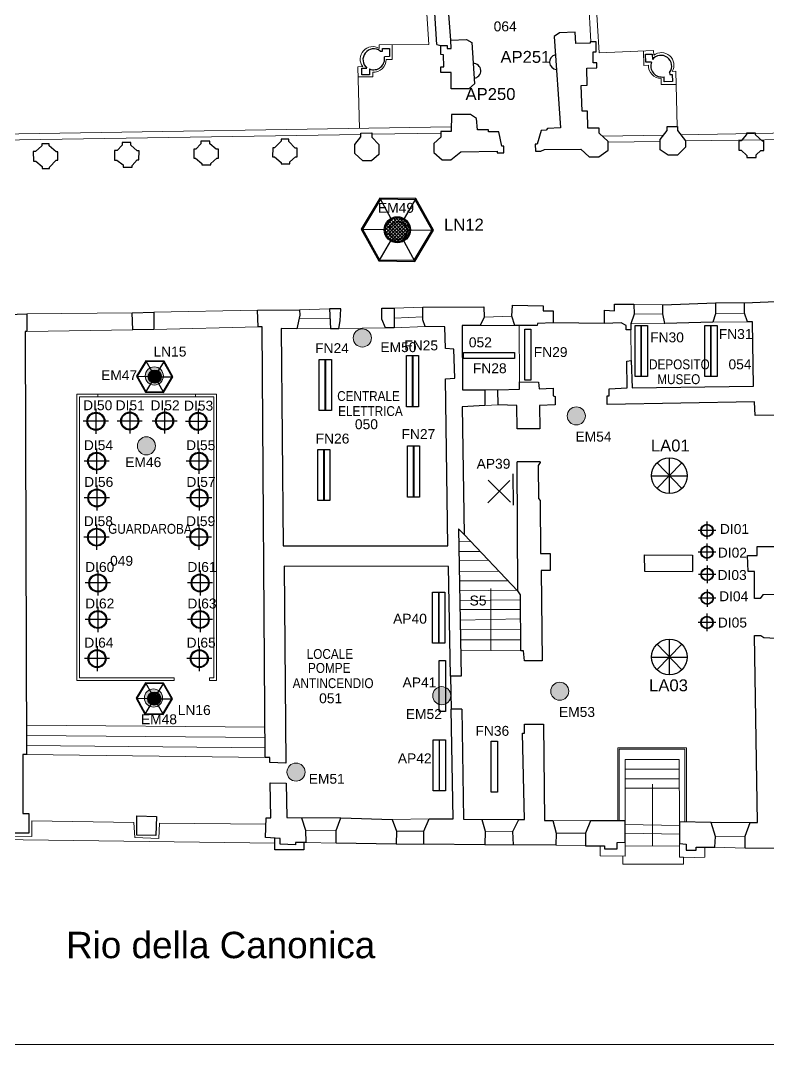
# Model space of a CAD drawing. Header units: millimetres. Extents: x 13761 to 25601, y 1427 to 9827.
# Drawn here: x 20036 to 22306, y 1427 to 4533 of the extents above; entities that cross this region are included whole.
import ezdxf
from ezdxf.enums import TextEntityAlignment as Align

# ---------------------------------------------------------------- set-up
doc = ezdxf.new("R2010")
doc.units = ezdxf.units.MM
doc.layers.add('CODICE EMERGENZE', color=190, linetype='Continuous')
doc.layers.add('CODICE LAMDADINE', color=150, linetype='Continuous')
for name, color, linetype, lineweight in [('lampade di emergenza S.E.', 3, 'Continuous', 18), ('LAMPADINE', 30, 'Continuous', 30), ('muri', 7, 'Continuous', 9), ('N. VANI', 66, 'Continuous', 9)]:
    doc.layers.add(name, color=color, linetype=linetype, lineweight=lineweight)
doc.styles.add('ducale_200', font='ARIAL.TTF', dxfattribs={"height": 1})
doc.styles.get("Standard").update_dxf_attribs({"font": 'ARIAL.TTF'})

msp = doc.modelspace()

# ---------------------------------------------------------------- hatches: boundary and pattern name
at = {"layer": 'lampade di emergenza S.E.'}
for color, points in [(6, [(21154.5, 3895.5, 1), (21209.5, 3895.5, 1)]), (256, [(21045.9, 3569.8, 1), (21100.9, 3569.8, 1)]), (6, [(20414.8, 3454.6, 1), (20469.7, 3454.6, 1)]), (256, [(21695, 3333.4, 1), (21750, 3333.4, 1)]), (256, [(20390.8, 3242.5, 1), (20445.8, 3242.5, 1)]), (256, [(21644.9, 2498.3, 1), (21699.9, 2498.3, 1)]), (6, [(20412.3, 2477.6, 1), (20467.3, 2477.6, 1)]), (256, [(21286.9, 2484.7, 1), (21341.8, 2484.7, 1)]), (256, [(20844.7, 2253, 1), (20899.7, 2253, 1)])]:
    msp.add_hatch(color=color, dxfattribs=at).paths.add_polyline_path(points)
at = {"layer": 'LAMPADINE'}
h = msp.add_hatch(color=14, dxfattribs=at)
h.paths.add_polyline_path([(21231, 3805.5), (21285.3, 3896.4), (21233.8, 3988.8), (21128, 3990.4), (21073.7, 3899.6), (21125.2, 3807.1)], flags=16)
h.paths.add_polyline_path([(21233, 3801.9), (21289.5, 3896.3), (21235.9, 3992.4), (21126, 3994), (21069.5, 3899.6), (21123, 3803.6)])
at = {"layer": 'LAMPADINE', "linetype": 'Continuous'}
h = msp.add_hatch(color=256, dxfattribs=at)
h.paths.add_polyline_path([(21219.1, 3898, 1), (21139.9, 3898, 1)])
h.paths.add_polyline_path([(21215.4, 3898, -1), (21143.6, 3898, -1)], flags=16)
at = {"layer": 'LAMPADINE'}
h = msp.add_hatch(color=14, dxfattribs=at)
h.paths.add_polyline_path([(20469.2, 3406.5), (20496.4, 3451.9), (20470.6, 3498.1), (20417.7, 3498.9), (20390.6, 3453.5), (20416.3, 3407.3)], flags=16)
h.paths.add_polyline_path([(20470.3, 3404.6), (20498.5, 3451.8), (20471.7, 3499.9), (20416.7, 3500.7), (20388.5, 3453.5), (20415.3, 3405.5)])
at = {"layer": 'LAMPADINE', "linetype": 'Continuous'}
h = msp.add_hatch(color=256, dxfattribs=at)
h.paths.add_polyline_path([(20463.3, 3452.7, 1), (20423.7, 3452.7, 1)])
h.paths.add_polyline_path([(20461.4, 3452.7, -1), (20425.6, 3452.7, -1)], flags=16)
at = {"layer": 'LAMPADINE'}
h = msp.add_hatch(color=256, dxfattribs=at)
edge = h.paths.add_edge_path(flags=16)
edge.add_arc((20265, 3317.2), 24.8, 0, 360)
edge = h.paths.add_edge_path()
edge.add_arc((20265, 3317.2), 27.2, 0, 360)
h = msp.add_hatch(color=256, dxfattribs=at)
edge = h.paths.add_edge_path(flags=16)
edge.add_arc((20367.7, 3317.7), 24.8, 0, 360)
edge = h.paths.add_edge_path()
edge.add_arc((20367.7, 3317.7), 27.2, 0, 360)
h = msp.add_hatch(color=256, dxfattribs=at)
edge = h.paths.add_edge_path(flags=16)
edge.add_arc((20473.5, 3317.7), 24.8, 0, 360)
edge = h.paths.add_edge_path()
edge.add_arc((20473.5, 3317.7), 27.2, 0, 360)
h = msp.add_hatch(color=256, dxfattribs=at)
edge = h.paths.add_edge_path(flags=16)
edge.add_arc((20575.2, 3316.7), 24.8, 0, 360)
edge = h.paths.add_edge_path()
edge.add_arc((20575.2, 3316.7), 27.2, 0, 360)
h = msp.add_hatch(color=256, dxfattribs=at)
edge = h.paths.add_edge_path(flags=16)
edge.add_arc((20267.2, 3196), 24.8, 0, 360)
edge = h.paths.add_edge_path()
edge.add_arc((20267.2, 3196), 27.2, 0, 360)
h = msp.add_hatch(color=256, dxfattribs=at)
edge = h.paths.add_edge_path(flags=16)
edge.add_arc((20577.5, 3196), 24.8, 0, 360)
edge = h.paths.add_edge_path()
edge.add_arc((20577.5, 3196), 27.2, 0, 360)
h = msp.add_hatch(color=256, dxfattribs=at)
edge = h.paths.add_edge_path(flags=16)
edge.add_arc((20267.9, 3084.5), 24.8, 0, 360)
edge = h.paths.add_edge_path()
edge.add_arc((20267.9, 3084.5), 27.2, 0, 360)
h = msp.add_hatch(color=256, dxfattribs=at)
edge = h.paths.add_edge_path(flags=16)
edge.add_arc((20578.2, 3084.5), 24.8, 0, 360)
edge = h.paths.add_edge_path()
edge.add_arc((20578.2, 3084.5), 27.2, 0, 360)
h = msp.add_hatch(color=256, dxfattribs=at)
edge = h.paths.add_edge_path(flags=16)
edge.add_arc((20266.9, 2965.6), 24.8, 0, 360)
edge = h.paths.add_edge_path()
edge.add_arc((20266.9, 2965.6), 27.2, 0, 360)
h = msp.add_hatch(color=256, dxfattribs=at)
edge = h.paths.add_edge_path(flags=16)
edge.add_arc((20577.2, 2965.6), 24.8, 0, 360)
edge = h.paths.add_edge_path()
edge.add_arc((20577.2, 2965.6), 27.2, 0, 360)
h = msp.add_hatch(color=256, dxfattribs=at)
edge = h.paths.add_edge_path(flags=16)
edge.add_arc((22119, 2986), 17.4, 0, 360)
edge = h.paths.add_edge_path()
edge.add_arc((22119, 2986), 19, 0, 360)
h = msp.add_hatch(color=256, dxfattribs=at)
edge = h.paths.add_edge_path(flags=16)
edge.add_arc((22119, 2920.2), 17.4, 0, 360)
edge = h.paths.add_edge_path()
edge.add_arc((22119, 2920.2), 19, 0, 360)
h = msp.add_hatch(color=256, dxfattribs=at)
edge = h.paths.add_edge_path(flags=16)
edge.add_arc((22119.6, 2852.7), 17.4, 0, 360)
edge = h.paths.add_edge_path()
edge.add_arc((22119.6, 2852.7), 19, 0, 360)
h = msp.add_hatch(color=256, dxfattribs=at)
edge = h.paths.add_edge_path(flags=16)
edge.add_arc((20271, 2826.6), 24.8, 0, 360)
edge = h.paths.add_edge_path()
edge.add_arc((20271, 2826.6), 27.2, 0, 360)
h = msp.add_hatch(color=256, dxfattribs=at)
edge = h.paths.add_edge_path(flags=16)
edge.add_arc((20581.3, 2826.6), 24.8, 0, 360)
edge = h.paths.add_edge_path()
edge.add_arc((20581.3, 2826.6), 27.2, 0, 360)
h = msp.add_hatch(color=256, dxfattribs=at)
edge = h.paths.add_edge_path(flags=16)
edge.add_arc((22119.6, 2780.4), 17.4, 0, 360)
edge = h.paths.add_edge_path()
edge.add_arc((22119.6, 2780.4), 19, 0, 360)
h = msp.add_hatch(color=256, dxfattribs=at)
edge = h.paths.add_edge_path(flags=16)
edge.add_arc((20271, 2715.8), 24.8, 0, 360)
edge = h.paths.add_edge_path()
edge.add_arc((20271, 2715.8), 27.2, 0, 360)
h = msp.add_hatch(color=256, dxfattribs=at)
edge = h.paths.add_edge_path(flags=16)
edge.add_arc((20581.3, 2715.8), 24.8, 0, 360)
edge = h.paths.add_edge_path()
edge.add_arc((20581.3, 2715.8), 27.2, 0, 360)
h = msp.add_hatch(color=256, dxfattribs=at)
edge = h.paths.add_edge_path(flags=16)
edge.add_arc((22119, 2706.9), 17.4, 0, 360)
edge = h.paths.add_edge_path()
edge.add_arc((22119, 2706.9), 19, 0, 360)
h = msp.add_hatch(color=256, dxfattribs=at)
edge = h.paths.add_edge_path(flags=16)
edge.add_arc((20268.6, 2597.1), 24.8, 0, 360)
edge = h.paths.add_edge_path()
edge.add_arc((20268.6, 2597.1), 27.2, 0, 360)
h = msp.add_hatch(color=256, dxfattribs=at)
edge = h.paths.add_edge_path(flags=16)
edge.add_arc((20578.8, 2597.1), 24.8, 0, 360)
edge = h.paths.add_edge_path()
edge.add_arc((20578.8, 2597.1), 27.2, 0, 360)
h = msp.add_hatch(color=14, dxfattribs=at)
h.paths.add_polyline_path([(20467.8, 2429.8), (20495, 2475.2), (20469.2, 2521.4), (20416.3, 2522.2), (20389.2, 2476.8), (20414.9, 2430.6)], flags=16)
h.paths.add_polyline_path([(20468.8, 2428), (20497.1, 2475.2), (20470.3, 2523.2), (20415.3, 2524.1), (20387.1, 2476.9), (20413.8, 2428.8)])
at = {"layer": 'LAMPADINE', "linetype": 'Continuous'}
h = msp.add_hatch(color=256, dxfattribs=at)
h.paths.add_polyline_path([(20461.9, 2476, 1), (20422.3, 2476, 1)])
h.paths.add_polyline_path([(20460, 2476, -1), (20424.1, 2476, -1)], flags=16)

# ---------------------------------------------------------------- linework, layer by layer
at = {"layer": 'lampade di emergenza S.E.', "color": 6}
for centre in [(21182, 3895.5), (20442.2, 3454.6), (20439.8, 2477.6)]:
    msp.add_circle(centre, 27.5, dxfattribs=at)
at = {"layer": 'lampade di emergenza S.E.'}
for centre in [(21073.4, 3569.8), (21722.5, 3333.4), (20418.3, 3242.5), (21672.4, 2498.3), (21314.3, 2484.7), (20872.2, 2253)]:
    msp.add_circle(centre, 27.5, dxfattribs=at)
at = {"layer": 'LAMPADINE', "color": 14}
for p, q in [((21126, 3994), (21069.5, 3899.6)), ((21128, 3990.4), (21073.7, 3899.6)), ((21126, 3994), (21160.2, 3932.5)), ((21235.9, 3992.4), (21126, 3994)), ((21233.8, 3988.8), (21128, 3990.4)), ((21235.9, 3992.4), (21199.8, 3931.9)), ((21285.3, 3896.4), (21233.8, 3988.8)), ((21289.5, 3896.3), (21235.9, 3992.4)), ((21069.5, 3899.6), (21139.9, 3898.6)), ((21069.5, 3899.6), (21123, 3803.6)), ((21073.7, 3899.6), (21125.2, 3807.1)), ((21219.1, 3897.4), (21289.5, 3896.3)), ((21231, 3805.5), (21285.3, 3896.4)), ((21233, 3801.9), (21289.5, 3896.3)), ((21159.2, 3864), (21123, 3803.6)), ((21198.8, 3863.4), (21233, 3801.9)), ((21123, 3803.6), (21233, 3801.9)), ((21125.2, 3807.1), (21231, 3805.5)), ((20416.7, 3500.7), (20388.5, 3453.5)), ((20417.7, 3498.9), (20390.6, 3453.5)), ((20416.7, 3500.7), (20433.9, 3470)), ((20471.7, 3499.9), (20416.7, 3500.7)), ((20470.6, 3498.1), (20417.7, 3498.9)), ((20471.7, 3499.9), (20453.6, 3469.7)), ((20496.4, 3451.9), (20470.6, 3498.1)), ((20498.5, 3451.8), (20471.7, 3499.9)), ((20388.5, 3453.5), (20423.7, 3453)), ((20388.5, 3453.5), (20415.3, 3405.5)), ((20390.6, 3453.5), (20416.3, 3407.3)), ((20463.3, 3452.4), (20498.5, 3451.8)), ((20469.2, 3406.5), (20496.4, 3451.9)), ((20470.3, 3404.6), (20498.5, 3451.8)), ((20433.3, 3435.7), (20415.3, 3405.5)), ((20453.1, 3435.4), (20470.3, 3404.6)), ((20415.3, 3405.5), (20470.3, 3404.6)), ((20416.3, 3407.3), (20469.2, 3406.5)), ((20415.3, 2524.1), (20387.1, 2476.9)), ((20416.3, 2522.2), (20389.2, 2476.8)), ((20415.3, 2524.1), (20432.4, 2493.3)), ((20470.3, 2523.2), (20415.3, 2524.1)), ((20469.2, 2521.4), (20416.3, 2522.2)), ((20470.3, 2523.2), (20452.2, 2493)), ((20495, 2475.2), (20469.2, 2521.4)), ((20497.1, 2475.2), (20470.3, 2523.2)), ((20387.1, 2476.9), (20422.3, 2476.3)), ((20387.1, 2476.9), (20413.8, 2428.8)), ((20389.2, 2476.8), (20414.9, 2430.6)), ((20431.9, 2459), (20413.8, 2428.8)), ((20451.7, 2458.7), (20468.8, 2428)), ((20461.9, 2475.7), (20497.1, 2475.2)), ((20467.8, 2429.8), (20495, 2475.2)), ((20468.8, 2428), (20497.1, 2475.2)), ((20413.8, 2428.8), (20468.8, 2428)), ((20414.9, 2430.6), (20467.8, 2429.8))]:
    msp.add_line(p, q, dxfattribs=at)
at = {"layer": 'LAMPADINE', "linetype": 'Continuous'}
for p, q in [((21143.6, 3897.8), (21179.7, 3933.8)), ((21144.8, 3888.7), (21188.7, 3932.6)), ((21145.8, 3910.2), (21167.3, 3931.7)), ((21147.7, 3881.3), (21196.1, 3929.7)), ((21199.9, 3868.5), (21150, 3918.4)), ((21151.8, 3875.2), (21202.3, 3925.6)), ((21205.4, 3873.2), (21154.7, 3923.9)), ((21157, 3870), (21207.4, 3920.5)), ((21209.9, 3879), (21160.5, 3928.4)), ((21163.2, 3866), (21211.4, 3914.2)), ((21213.3, 3885.9), (21167.5, 3931.8)), ((21215.2, 3894.3), (21175.8, 3933.6)), ((21214.6, 3905.1), (21186.6, 3933.1)), ((21175.2, 3862.4), (21143.9, 3893.7)), ((21185.3, 3862.6), (21144.1, 3903.8)), ((21193.3, 3864.9), (21146.4, 3911.8)), ((21170.7, 3863.2), (21214.3, 3906.8)), ((21179.8, 3862.1), (21215.4, 3897.6)), ((21192.6, 3864.6), (21212.9, 3884.9)), ((21158.3, 3869.1), (21150.6, 3876.7)), ((20425.6, 3452.6), (20443.6, 3470.6)), ((20441.4, 3434.9), (20425.7, 3450.6)), ((20446.4, 3435), (20425.8, 3455.6)), ((20426.2, 3448.1), (20448.1, 3470)), ((20426.6, 3458.8), (20437.4, 3469.5)), ((20450.4, 3436.1), (20426.9, 3459.6)), ((20427.6, 3444.4), (20451.8, 3468.6)), ((20453.7, 3437.9), (20428.8, 3462.9)), ((20429.7, 3441.3), (20454.9, 3466.5)), ((20456.5, 3440.3), (20431.1, 3465.7)), ((20432.2, 3438.7), (20457.5, 3463.9)), ((20458.7, 3443.2), (20434, 3467.9)), ((20435.4, 3436.7), (20459.5, 3460.8)), ((20460.4, 3446.7), (20437.5, 3469.6)), ((20439.1, 3435.3), (20460.9, 3457.1)), ((20461.3, 3450.8), (20441.7, 3470.5)), ((20443.7, 3434.7), (20461.4, 3452.5)), ((20461.1, 3456.2), (20447.1, 3470.3)), ((20432.9, 3438.2), (20429, 3442.1)), ((20450, 3436), (20460.2, 3446.1)), ((20424.1, 2475.9), (20442.2, 2493.9)), ((20424.7, 2471.4), (20446.7, 2493.3)), ((20425.2, 2482.1), (20436, 2492.9)), ((20426.2, 2467.7), (20450.4, 2491.9)), ((20452.3, 2461.3), (20427.3, 2486.2)), ((20428.2, 2464.6), (20453.5, 2489.8)), ((20455, 2463.6), (20429.7, 2489)), ((20430.8, 2462.1), (20456, 2487.3)), ((20457.3, 2466.5), (20432.6, 2491.2)), ((20459, 2470), (20436, 2492.9)), ((20459.9, 2474.2), (20440.2, 2493.9)), ((20459.6, 2479.6), (20445.6, 2493.6)), ((20439.9, 2458.2), (20424.3, 2473.9)), ((20445, 2458.3), (20424.4, 2478.9)), ((20449, 2459.5), (20425.5, 2482.9)), ((20431.5, 2461.6), (20427.6, 2465.4)), ((20433.9, 2460), (20458, 2484.2)), ((20437.7, 2458.6), (20459.4, 2480.4)), ((20442.2, 2458.1), (20460, 2475.8)), ((20448.6, 2459.3), (20458.8, 2469.5))]:
    msp.add_line(p, q, dxfattribs=at)
at = {"layer": 'LAMPADINE'}
for p, q in [((21900.9, 3607.5), (21919.6, 3607.5)), ((21900.9, 3452.7), (21900.9, 3607.5)), ((21919.6, 3607.5), (21938.3, 3607.5)), ((21919.6, 3452.7), (21919.6, 3607.5)), ((21919.6, 3607.5), (21919.6, 3452.7)), ((21938.3, 3607.5), (21938.3, 3452.7)), ((22112, 3607.5), (22130.7, 3607.5)), ((22112, 3452.7), (22112, 3607.5)), ((22130.7, 3607.5), (22149.4, 3607.5)), ((22130.7, 3452.7), (22130.7, 3607.5)), ((22130.7, 3607.5), (22130.7, 3452.7)), ((22149.4, 3607.5), (22149.4, 3452.7)), ((21566.1, 3596.9), (21584.8, 3596.9)), ((21566.1, 3442.2), (21566.1, 3596.9)), ((21584.8, 3596.9), (21584.8, 3442.2)), ((21207.4, 3516.2), (21226.1, 3516.2)), ((21207.4, 3361.4), (21207.4, 3516.2)), ((21225.3, 3516.2), (21244, 3516.2)), ((21225.3, 3361.4), (21225.3, 3516.2)), ((21226.1, 3516.2), (21226.1, 3361.4)), ((21244, 3516.2), (21244, 3361.4)), ((21380.8, 3507.2), (21380.8, 3525.9)), ((21380.8, 3525.9), (21535.5, 3525.9)), ((21535.5, 3525.9), (21535.5, 3507.2)), ((20942.9, 3504.7), (20961.6, 3504.7)), ((20942.9, 3349.9), (20942.9, 3504.7)), ((20942.9, 3504.7), (20961.6, 3504.7)), ((20942.9, 3349.9), (20942.9, 3504.7)), ((20960.8, 3504.7), (20979.4, 3504.7)), ((20960.8, 3349.9), (20960.8, 3504.7)), ((20961.6, 3504.7), (20961.6, 3349.9)), ((20961.6, 3504.7), (20961.6, 3349.9)), ((20979.4, 3504.7), (20979.4, 3349.9)), ((21535.5, 3507.2), (21380.8, 3507.2)), ((21919.6, 3452.7), (21900.9, 3452.7)), ((21938.3, 3452.7), (21919.6, 3452.7)), ((22130.7, 3452.7), (22112, 3452.7)), ((22149.4, 3452.7), (22130.7, 3452.7)), ((21584.8, 3442.2), (21566.1, 3442.2)), ((20265, 3355.3), (20265, 3279.1)), ((20367.7, 3355.8), (20367.7, 3279.6)), ((20473.5, 3355.8), (20473.5, 3279.6)), ((20575.2, 3354.8), (20575.2, 3278.6)), ((21226.1, 3361.4), (21207.4, 3361.4)), ((21244, 3361.4), (21225.3, 3361.4)), ((20961.6, 3349.9), (20942.9, 3349.9)), ((20961.6, 3349.9), (20942.9, 3349.9)), ((20979.4, 3349.9), (20960.8, 3349.9)), ((20303.1, 3317.2), (20226.9, 3317.2)), ((20405.8, 3317.7), (20329.6, 3317.7)), ((20511.6, 3317.7), (20435.4, 3317.7)), ((20613.3, 3316.7), (20537.2, 3316.7)), ((20267.2, 3234.1), (20267.2, 3157.9)), ((20577.5, 3234.1), (20577.5, 3157.9)), ((20938.4, 3232), (20957.1, 3232)), ((20938.4, 3077.3), (20938.4, 3232)), ((20956.2, 3232), (20974.9, 3232)), ((20956.2, 3077.3), (20956.2, 3232)), ((20957.1, 3232), (20957.1, 3077.3)), ((20974.9, 3232), (20974.9, 3077.3)), ((21210.5, 3242.2), (21229.2, 3242.2)), ((21210.5, 3087.4), (21210.5, 3242.2)), ((21228.3, 3242.2), (21247, 3242.2)), ((21228.3, 3087.4), (21228.3, 3242.2)), ((21229.2, 3242.2), (21229.2, 3087.4)), ((21247, 3242.2), (21247, 3087.4)), ((22005, 3097.9), (22005, 3206.1)), ((20305.3, 3196), (20229.1, 3196)), ((20615.6, 3196), (20539.4, 3196)), ((21967.2, 3113.3), (22042.7, 3190.8)), ((22042.3, 3112.8), (21967.7, 3191.2)), ((21521.1, 3137.3), (21454.2, 3070)), ((21455.4, 3138.9), (21522.7, 3072.1)), ((21530.3, 3157.5), (21530.6, 3062.6)), ((21950.9, 3152), (22059.1, 3152)), ((20267.9, 3122.6), (20267.9, 3046.4)), ((20578.2, 3122.6), (20578.2, 3046.4)), ((20306, 3084.5), (20229.9, 3084.5)), ((20616.3, 3084.5), (20540.1, 3084.5)), ((20957.1, 3077.3), (20938.4, 3077.3)), ((20974.9, 3077.3), (20956.2, 3077.3)), ((21229.2, 3087.4), (21210.5, 3087.4)), ((21247, 3087.4), (21228.3, 3087.4)), ((20266.9, 3003.7), (20266.9, 2927.6)), ((20577.2, 3003.7), (20577.2, 2927.6)), ((22145.6, 2986), (22092.3, 2986)), ((22119, 3012.7), (22119, 2959.4)), ((20305, 2965.6), (20228.8, 2965.6)), ((20615.3, 2965.6), (20539.1, 2965.6)), ((22145.6, 2920.2), (22092.3, 2920.2)), ((22119, 2946.9), (22119, 2893.6)), ((20271, 2864.7), (20271, 2788.5)), ((20581.3, 2864.7), (20581.3, 2788.5)), ((22119.6, 2879.4), (22119.6, 2826.1)), ((20309.1, 2826.6), (20232.9, 2826.6)), ((20619.3, 2826.6), (20543.2, 2826.6)), ((22146.2, 2852.7), (22092.9, 2852.7)), ((21286.7, 2799.1), (21305.4, 2799.1)), ((21286.7, 2644.3), (21286.7, 2799.1)), ((21305.4, 2799.1), (21305.4, 2644.3)), ((21305.4, 2799.1), (21324.1, 2799.1)), ((21305.4, 2644.3), (21305.4, 2799.1)), ((21324.1, 2799.1), (21324.1, 2644.3)), ((22119.6, 2807.1), (22119.6, 2753.8)), ((22146.2, 2780.4), (22092.9, 2780.4)), ((20271, 2753.9), (20271, 2677.7)), ((20581.3, 2753.9), (20581.3, 2677.7)), ((22119, 2733.6), (22119, 2680.2)), ((20309.1, 2715.8), (20232.9, 2715.8)), ((20619.3, 2715.8), (20543.2, 2715.8)), ((22145.6, 2706.9), (22092.3, 2706.9)), ((21305.4, 2644.3), (21286.7, 2644.3)), ((21324.1, 2644.3), (21305.4, 2644.3)), ((21967.3, 2563.3), (22042.8, 2640.8)), ((22042.3, 2562.9), (21967.7, 2641.3)), ((22005, 2548), (22005, 2656.2)), ((20268.6, 2635.2), (20268.6, 2559)), ((20578.8, 2635.2), (20578.8, 2559)), ((20306.6, 2597.1), (20230.5, 2597.1)), ((20616.9, 2597.1), (20540.7, 2597.1)), ((21306.7, 2591.6), (21325.3, 2591.6)), ((21306.7, 2436.8), (21306.7, 2591.6)), ((21325.3, 2591.6), (21325.3, 2436.8)), ((21950.9, 2602.1), (22059.1, 2602.1)), ((21325.3, 2436.8), (21306.7, 2436.8)), ((21288, 2351.1), (21306.7, 2351.1)), ((21288, 2196.3), (21288, 2351.1)), ((21306.7, 2351.1), (21306.7, 2196.3)), ((21307.4, 2351.1), (21326.1, 2351.1)), ((21307.4, 2196.3), (21307.4, 2351.1)), ((21326.1, 2351.1), (21326.1, 2196.3)), ((21464.6, 2346.6), (21483.2, 2346.6)), ((21464.6, 2191.9), (21464.6, 2346.6)), ((21483.2, 2346.6), (21483.2, 2191.9)), ((21306.7, 2196.3), (21288, 2196.3)), ((21326.1, 2196.3), (21307.4, 2196.3)), ((21483.2, 2191.9), (21464.6, 2191.9))]:
    msp.add_line(p, q, dxfattribs=at)
at = {"layer": 'LAMPADINE', "linetype": 'Continuous'}
for centre, radius in [((21179.5, 3898), 39.6), ((21179.5, 3898), 35.9), ((20443.5, 3452.7), 19.8), ((20443.5, 3452.7), 17.9), ((20442.1, 2476), 19.8), ((20442.1, 2476), 17.9)]:
    msp.add_circle(centre, radius, dxfattribs=at)
at = {"layer": 'LAMPADINE'}
for centre, radius in [((20265, 3317.2), 27.2), ((20265, 3317.2), 24.8), ((20367.7, 3317.7), 27.2), ((20367.7, 3317.7), 24.8), ((20473.5, 3317.7), 27.2), ((20473.5, 3317.7), 24.8), ((20575.2, 3316.7), 27.2), ((20575.2, 3316.7), 24.8), ((20267.2, 3196), 27.2), ((20267.2, 3196), 24.8), ((20577.5, 3196), 27.2), ((20577.5, 3196), 24.8), ((22005, 3152), 54.1), ((20267.9, 3084.5), 27.2), ((20267.9, 3084.5), 24.8), ((20578.2, 3084.5), 27.2), ((20578.2, 3084.5), 24.8), ((20266.9, 2965.6), 27.2), ((20266.9, 2965.6), 24.8), ((20577.2, 2965.6), 27.2), ((20577.2, 2965.6), 24.8), ((22119, 2986), 19), ((22119, 2986), 17.4), ((22119, 2920.2), 19), ((22119, 2920.2), 17.4), ((22119.6, 2852.7), 19), ((22119.6, 2852.7), 17.4), ((20271, 2826.6), 27.2), ((20271, 2826.6), 24.8), ((20581.3, 2826.6), 27.2), ((20581.3, 2826.6), 24.8), ((22119.6, 2780.4), 19), ((22119.6, 2780.4), 17.4), ((20271, 2715.8), 27.2), ((20271, 2715.8), 24.8), ((20581.3, 2715.8), 27.2), ((20581.3, 2715.8), 24.8), ((22119, 2706.9), 19), ((22119, 2706.9), 17.4), ((22005, 2602.1), 54.1), ((20268.6, 2597.1), 27.2), ((20268.6, 2597.1), 24.8), ((20578.8, 2597.1), 27.2), ((20578.8, 2597.1), 24.8)]:
    msp.add_circle(centre, radius, dxfattribs=at)
for centre, start, end in [((21663.5, 4406.7), 100.9378, 266.8442), ((21410.4, 4380), 274.7356, 92.2431)]:
    msp.add_arc(centre, 22.3, start, end, dxfattribs=at)
at = {"layer": 'muri', "color": 252}
for p, q in [((21767, 4468.3), (21724.2, 5192.4)), ((21275.1, 4459.8), (21232.3, 5160.4)), ((21792, 4434.7), (21747.1, 5177.2)), ((21124.1, 4459.1), (21275.1, 4459.8)), ((21124.7, 4447.8), (21124.1, 4459.1)), ((21163.8, 4414.2), (21164.1, 4459.3)), ((21957, 4442.1), (21792, 4434.7)), ((21957.6, 4427.4), (21957, 4442.1)), ((21145.5, 4414.2), (21163.8, 4414.2)), ((21927.2, 4396.7), (21926.2, 4440.7)), ((21074.6, 4392.8), (21059.9, 4392.5)), ((21059.9, 4392.5), (21065.2, 4205.5)), ((21941.3, 4396.9), (21927.2, 4396.7)), ((21104.8, 4361.9), (21060.8, 4361.6)), ((21104.8, 4376), (21104.8, 4361.9)), ((21980.1, 4356.9), (21980.5, 4338.6)), ((22013.4, 4378.2), (22024.7, 4379)), ((22024.7, 4379), (22028.3, 4211.6)), ((21980.5, 4338.6), (22025.6, 4339)), ((19939.7, 4187.1), (21343.2, 4210)), ((22039.1, 4186.2), (22667.4, 4196.4)), ((21068.8, 4187.2), (19881.7, 4168.8)), ((21311.7, 4190.9), (21101.9, 4187.7)), ((21801.6, 4182.3), (21987.5, 4185.3)), ((21976.9, 4166.1), (21819.5, 4163.6)), ((22693.6, 4177.2), (22053.9, 4167.3)), ((21896.9, 3672.3), (21985.5, 3670.7)), ((22144.4, 3676.8), (22233, 3676.8)), ((20055.8, 3643.2), (20375.2, 3646.3)), ((20440.9, 3647.8), (20755.6, 3653.9)), ((20882.4, 3655.5), (20974.1, 3658.5)), ((21169.6, 3660), (21256.7, 3663.1)), ((21527.1, 3635.6), (21443.1, 3632.5)), ((21898.4, 3641.7), (21985.5, 3643.2)), ((22233, 3644.8), (22144.4, 3643.2)), ((20757.1, 3603.5), (20440.9, 3595.9)), ((20975.6, 3628.7), (20881.5, 3627.6)), ((21169.6, 3630.2), (21256.7, 3633.5)), ((21169.6, 3600.5), (21264.4, 3605)), ((21430.9, 3608.1), (21536.3, 3608.1)), ((21550.1, 3436.1), (21549, 3608.1)), ((21991.6, 3614.2), (21887.7, 3612.7)), ((22136.7, 3617.3), (22242.2, 3618.8)), ((20376.7, 3594.3), (20055.8, 3589.8)), ((20874.8, 3597.4), (20977.1, 3598.9)), ((21001.6, 3598.9), (21143.7, 3600.5)), ((21887.7, 3594.3), (21889.2, 3501.1)), ((20271, 3399), (20207.7, 3399)), ((20207.7, 3399), (20207.7, 2530.5)), ((20271, 3391), (20215.7, 3391)), ((20215.7, 3391), (20215.7, 2538.5)), ((20271, 3399), (20567.7, 3399)), ((20271, 3399), (20271, 3391)), ((20271, 3391), (20567.7, 3391)), ((20567.7, 3399), (20567.7, 3391)), ((20631, 3399), (20567.7, 3399)), ((20623, 3391), (20567.7, 3391)), ((20623, 2538.5), (20623, 3391)), ((20631, 2530.5), (20631, 3399)), ((21444.6, 3412.5), (21484.4, 3412.5)), ((21485.9, 3366.7), (21444.6, 3365.2)), ((21401.5, 2952.7), (21365.9, 2951.2)), ((21545.5, 2801.4), (21382, 2973.2)), ((21430.6, 2922.1), (21366.4, 2922.1)), ((21456.8, 2894.6), (21366.8, 2896.1)), ((21487.3, 2862.5), (21367.5, 2861)), ((21514.9, 2833.5), (21367.9, 2833.5)), ((21542.4, 2804.5), (21368.2, 2802.9)), ((21463.1, 2809.6), (21463.1, 2768.3)), ((21553.2, 2775.4), (21369, 2773.9)), ((21463.1, 2768.3), (21463.1, 2621.9)), ((21553.5, 2746.4), (21369.5, 2746.4)), ((21553.8, 2717.4), (21370, 2714.3)), ((21554, 2686.8), (21370.5, 2685.3)), ((21554.3, 2654.7), (21371.1, 2654.7)), ((21554.6, 2621.1), (21371.6, 2622.6)), ((20207.7, 2530.5), (20502.6, 2530.5)), ((20215.7, 2538.5), (20502.6, 2538.5)), ((20502.6, 2538.5), (20502.6, 2530.5)), ((20609.9, 2538.5), (20609.9, 2530.5)), ((20609.9, 2538.5), (20623, 2538.5)), ((20609.9, 2530.5), (20631, 2530.5)), ((20777.9, 2388.9), (20054.3, 2395)), ((20778.1, 2358.3), (20054.3, 2364.4)), ((20778.3, 2326.2), (20054.3, 2333.9)), ((20778.5, 2297.2), (20054.3, 2306.4)), ((21848.7, 2104.7), (21848.7, 2326.6)), ((21848.7, 2326.6), (22056.6, 2326.6)), ((21852.9, 2104.7), (21852.9, 2322.3)), ((21852.9, 2322.3), (22052.3, 2322.3)), ((22052.3, 2322.3), (22052.3, 2101.4)), ((22056.6, 2326.6), (22056.6, 2101.3)), ((21870.9, 2104.7), (21870.9, 2291.1)), ((21870.9, 2291.1), (22034.4, 2291.1)), ((22034.4, 2291.1), (22035.9, 2101.7)), ((21870.9, 2262.1), (22034.6, 2262.1)), ((21870.9, 2233), (22034.8, 2233)), ((21953.4, 2216.8), (21953.4, 2175.5)), ((21870.9, 2204), (22035.1, 2204)), ((21953.4, 2175.5), (21953.4, 2029.1)), ((20888.5, 2113.9), (21007.7, 2113.9)), ((20070.4, 2104.7), (20071.1, 2058.1)), ((20379.7, 2100.1), (20070.4, 2104.7)), ((20382.8, 2054.3), (20379.7, 2100.1)), ((20457.7, 2098.6), (20456.1, 2051.2)), ((20457.7, 2098.6), (20781.1, 2095.5)), ((21163.5, 2109.3), (21276.6, 2110.8)), ((21435.5, 2109.3), (21548.5, 2109.3)), ((21650.9, 2106.2), (21765.5, 2104.7)), ((22035.9, 2091), (21870.9, 2094)), ((22132.2, 2100.1), (22249.8, 2100.1)), ((20807.5, 2037.5), (19351.5, 2057.3)), ((20071.1, 2058.1), (19984, 2058.9)), ((20456.1, 2051.2), (20382.8, 2054.3)), ((20900.7, 2077.2), (20993.9, 2075.7)), ((21259.8, 2074.2), (21177.3, 2074.2)), ((21530.2, 2072.6), (21446.2, 2074.2)), ((21750.2, 2068), (21661.6, 2068)), ((22035.9, 2065), (21870.9, 2068)), ((22144.4, 2057.3), (22234.5, 2058.9)), ((20993.9, 2037.5), (20902.3, 2039)), ((21175.7, 2034.4), (21259.8, 2034.4)), ((21444.6, 2032.9), (21531.7, 2032.9)), ((21660.1, 2031.4), (21750.2, 2029.8)), ((21794.5, 1999.3), (21794.5, 2029.8)), ((21870.9, 2040.5), (21870.9, 1997.8)), ((22035.9, 2028.3), (21870.9, 2029.8)), ((22035.9, 2036.1), (22035.9, 1994.7)), ((22112.3, 1994.7), (22112.3, 2025.3)), ((22234.5, 2022.2), (22142.9, 2025.3)), ((21870.9, 1997.8), (21794.5, 1999.3)), ((21863.3, 1973.3), (21863.3, 1997.8)), ((21870.9, 1997.8), (21870.9, 1997.8)), ((22035.9, 1994.7), (22048.1, 1994.7)), ((22048.1, 1994.7), (22048.1, 1993.2)), ((22048.1, 1993.2), (22112.3, 1994.7)), ((22048.1, 1993.2), (22048.1, 1973.3)), ((22048.1, 1973.3), (21863.3, 1973.3))]:
    msp.add_line(p, q, dxfattribs=at)
at = {"layer": 'muri', "linetype": 'ByBlock', "lineweight": 30}
for p, q in [((21299.5, 4459.9), (21284.8, 4680.7)), ((21341.5, 4473.6), (21335.8, 4551.5)), ((21341.5, 4473.6), (21389.6, 4475.1)), ((21343, 4447.6), (21341.5, 4473.6)), ((21389.6, 4475.1), (21405.7, 4466)), ((21671.3, 4495.8), (21655.5, 4484)), ((21655.5, 4484), (21674.3, 4207)), ((21719.1, 4497.8), (21671.3, 4495.8)), ((21721.2, 4463.2), (21719.1, 4497.8)), ((21134.1, 4440), (21134.1, 4448)), ((21134.1, 4448), (21155.5, 4448)), ((21155.5, 4448), (21155.5, 4423.2)), ((21299.5, 4459.9), (21311.7, 4456.8)), ((21311.7, 4429.3), (21311.7, 4456.8)), ((21311.7, 4456.8), (21330.8, 4456.8)), ((21330.8, 4456.8), (21330.8, 4447.6)), ((21330.8, 4447.6), (21343, 4447.6)), ((21405.7, 4466), (21413.3, 4340.7)), ((21764.5, 4464.2), (21721.2, 4463.2)), ((21782.8, 4467.7), (21764.5, 4468.3)), ((21764.5, 4468.3), (21764.5, 4464.2)), ((21782.3, 4438.2), (21782.8, 4467.7)), ((21127.6, 4440), (21134.1, 4440)), ((21155.5, 4423.2), (21140.6, 4422.8)), ((21320.1, 4428.5), (21311.7, 4429.3)), ((21320.9, 4392.6), (21320.1, 4428.5)), ((21774.1, 4404.1), (21773.6, 4438.2)), ((21773.6, 4438.2), (21782.3, 4438.2)), ((21932.9, 4430.2), (21953.2, 4430.5)), ((21933.3, 4406.5), (21932.9, 4430.2)), ((21953.2, 4430.5), (21953.4, 4414.5)), ((21071.5, 4368.2), (21071.5, 4388.4)), ((21071.5, 4388.4), (21087.5, 4388.4)), ((21095.1, 4385.8), (21095.1, 4368.2)), ((21311.7, 4375.1), (21311.7, 4392.6)), ((21311.7, 4392.6), (21320.9, 4392.6)), ((21754.8, 4388.3), (21784.8, 4388.8)), ((21755.3, 4336.4), (21754.8, 4388.3)), ((21784.8, 4404.1), (21774.1, 4404.1)), ((21784.8, 4388.8), (21784.8, 4404.1)), ((21950.9, 4406.8), (21933.3, 4406.5)), ((21095.1, 4368.2), (21071.5, 4368.2)), ((21343, 4375.1), (21311.7, 4375.1)), ((21343, 4325.4), (21343, 4375.1)), ((21989.3, 4347.1), (21988.7, 4361.9)), ((22005.7, 4375.2), (22005.8, 4368.7)), ((22005.8, 4368.7), (22013.8, 4368.9)), ((22013.8, 4368.9), (22014.2, 4347.5)), ((21396.5, 4325.4), (21343, 4325.4)), ((21413.3, 4340.7), (21396.5, 4325.4)), ((21737.5, 4335.8), (21755.3, 4336.4)), ((21740, 4257.9), (21737.5, 4335.8)), ((22014.2, 4347.5), (21989.3, 4347.1)), ((21756.8, 4257.9), (21740, 4257.9)), ((21757.3, 4206), (21756.8, 4257.9)), ((21343.8, 4247.5), (21343, 4196.3)), ((21401.9, 4247.5), (21343.8, 4247.5)), ((21420.2, 4235.3), (21401.9, 4247.5)), ((21422.5, 4200.9), (21420.2, 4235.3)), ((21343, 4196.3), (21311.7, 4196.3)), ((21311.7, 4196.3), (21311.7, 4178.7)), ((21456.1, 4200.9), (21422.5, 4200.9)), ((21456.1, 4194.8), (21456.1, 4200.9)), ((21487.4, 4194.8), (21456.1, 4194.8)), ((21496.6, 4152), (21487.4, 4194.8)), ((21616.3, 4198.9), (21604, 4157.6)), ((21631, 4199.9), (21616.3, 4198.9)), ((21635.1, 4205), (21631, 4199.9)), ((21674.3, 4207), (21635.1, 4205)), ((21792, 4206), (21757.3, 4206)), ((21792, 4191.2), (21792, 4206)), ((21976.9, 4172.2), (21998.6, 4199.1)), ((21998.6, 4199.1), (21998.6, 4211.6)), ((21998.6, 4211.6), (22029.2, 4211.6)), ((22029.2, 4211.6), (22029.2, 4198.7)), ((22029.2, 4198.7), (22053.9, 4167.3)), ((20370.6, 4162.2), (20345.1, 4162.2)), ((20345.1, 4162.2), (20345.1, 4155.1)), ((20370.6, 4155.1), (20370.6, 4162.2)), ((20610.9, 4166.3), (20583.4, 4166.3)), ((20583.4, 4166.3), (20583.4, 4159.1)), ((20610.9, 4159.1), (20610.9, 4166.3)), ((20826.9, 4166.8), (20807, 4146.4)), ((20850.3, 4172.9), (20826.9, 4172.9)), ((20826.9, 4172.9), (20826.9, 4166.8)), ((20850.3, 4165.7), (20850.3, 4172.9)), ((20869.2, 4145.9), (20850.3, 4165.7)), ((21051, 4157.1), (21068.8, 4179.5)), ((21068.8, 4191.2), (21101.9, 4191.7)), ((21068.8, 4179.5), (21068.8, 4191.2)), ((21101.9, 4191.7), (21101.9, 4179)), ((21101.9, 4179), (21123.8, 4156.6)), ((21311.7, 4178.7), (21290.3, 4159.6)), ((21819.5, 4165.7), (21792, 4191.2)), ((21819.5, 4139.8), (21819.5, 4165.7)), ((21976.9, 4140.4), (21976.9, 4172.2)), ((22053.9, 4167.3), (22054.2, 4148.9)), ((22223.2, 4167.9), (22215.3, 4167.9)), ((22215.3, 4167.9), (22215.3, 4139.5)), ((22238.8, 4186.5), (22223.2, 4167.9)), ((22266.3, 4190.8), (22238.8, 4190.8)), ((22238.8, 4190.8), (22238.8, 4186.5)), ((22266.3, 4185.9), (22266.3, 4190.8)), ((22287.7, 4166.7), (22266.3, 4185.9)), ((22291.4, 4166.7), (22287.7, 4166.7)), ((22291.4, 4138.9), (22291.4, 4166.7)), ((20082.3, 4135.7), (20075.2, 4135.7)), ((20075.2, 4135.7), (20075.7, 4106.2)), ((20100.7, 4153), (20082.3, 4135.7)), ((20123.6, 4158.6), (20100.7, 4158.6)), ((20100.7, 4158.6), (20100.7, 4153)), ((20123.6, 4153), (20123.6, 4158.6)), ((20144.5, 4134.2), (20123.6, 4153)), ((20149.5, 4134.2), (20144.5, 4134.2)), ((20149.5, 4108.7), (20149.5, 4134.2)), ((20329.8, 4138.8), (20321.7, 4138.8)), ((20321.7, 4138.8), (20321.7, 4109.2)), ((20345.1, 4155.1), (20329.8, 4138.8)), ((20390.4, 4137.2), (20370.6, 4155.1)), ((20396, 4137.2), (20390.4, 4137.2)), ((20395.5, 4109.7), (20396, 4137.2)), ((20568.2, 4142.8), (20562.6, 4142.8)), ((20562.6, 4142.8), (20562.6, 4115.3)), ((20583.4, 4159.1), (20568.2, 4142.8)), ((20630.3, 4142.3), (20610.9, 4159.1)), ((20636.9, 4142.3), (20630.3, 4142.3)), ((20636.9, 4115.3), (20636.9, 4142.3)), ((20801.4, 4146.4), (20800.9, 4119.4)), ((20807, 4146.4), (20801.4, 4146.4)), ((20875.8, 4145.9), (20869.2, 4145.9)), ((20875.8, 4119.4), (20875.8, 4145.9)), ((21050.5, 4129.6), (21051, 4157.1)), ((21123.8, 4156.6), (21123.8, 4126)), ((21290.3, 4159.6), (21290.3, 4132.1)), ((21290.3, 4132.1), (21315.5, 4110)), ((21341.5, 4110), (21372.1, 4134.4)), ((21372.1, 4134.4), (21482.8, 4136)), ((21482.8, 4136), (21482.8, 4131.4)), ((21482.8, 4131.4), (21502.7, 4131.4)), ((21502.7, 4152), (21496.6, 4152)), ((21502.7, 4131.4), (21502.7, 4152)), ((21604, 4157.6), (21597.9, 4157.6)), ((21597.9, 4157.6), (21598.4, 4136.2)), ((21598.4, 4136.2), (21615.2, 4136.2)), ((21615.2, 4136.2), (21625.9, 4141.8)), ((21625.9, 4141.8), (21736.4, 4142.8)), ((21736.4, 4142.8), (21761.4, 4119.4)), ((21790.4, 4119.4), (21819.5, 4139.8)), ((22001.4, 4123.9), (21976.9, 4140.4)), ((22054.2, 4148.9), (22029.2, 4124.2)), ((22215.3, 4139.5), (22222.6, 4139.5)), ((22222.6, 4139.5), (22240, 4123)), ((22267.8, 4125.1), (22281.9, 4138.9)), ((22281.9, 4138.9), (22291.4, 4138.9)), ((20075.7, 4106.2), (20082.8, 4106.2)), ((20082.8, 4106.2), (20101.7, 4089.4)), ((20124.6, 4087.8), (20144.5, 4108.7)), ((20144.5, 4108.7), (20149.5, 4108.7)), ((20321.7, 4109.2), (20328.8, 4109.2)), ((20328.8, 4109.2), (20347.7, 4095)), ((20374.6, 4093.4), (20390.4, 4109.7)), ((20390.4, 4109.7), (20395.5, 4109.7)), ((20562.6, 4115.3), (20567.7, 4115.3)), ((20567.7, 4115.3), (20586, 4099.5)), ((20614, 4099.5), (20631.8, 4115.3)), ((20631.8, 4115.3), (20636.9, 4115.3)), ((20800.9, 4119.4), (20806.5, 4119.4)), ((20806.5, 4119.4), (20827.4, 4102.1)), ((20827.4, 4102.1), (20827.4, 4097.5)), ((20853.4, 4103.6), (20870.2, 4119.4)), ((20853.4, 4097.5), (20853.4, 4103.6)), ((20870.2, 4119.4), (20875.8, 4119.4)), ((21074.4, 4107.2), (21050.5, 4129.6)), ((21101.4, 4107.2), (21074.4, 4107.2)), ((21123.8, 4126), (21101.4, 4107.2)), ((21315.5, 4110), (21341.5, 4110)), ((21761.4, 4119.4), (21790.4, 4119.4)), ((22029.2, 4124.2), (22001.4, 4123.9)), ((22240, 4123), (22240, 4117.5)), ((22240, 4117.5), (22267.8, 4117.5)), ((22267.8, 4117.5), (22267.8, 4125.1)), ((20101.7, 4089.4), (20101.7, 4084.3)), ((20101.7, 4084.3), (20124.6, 4083.8)), ((20124.6, 4083.8), (20124.6, 4087.8)), ((20347.7, 4095), (20347.7, 4088.3)), ((20347.7, 4088.3), (20374.6, 4088.3)), ((20374.6, 4088.3), (20374.6, 4093.4)), ((20586, 4099.5), (20586, 4095)), ((20586, 4095), (20614, 4095)), ((20614, 4095), (20614, 4099.5)), ((20827.4, 4097.5), (20853.4, 4097.5)), ((21527.1, 3635.6), (21528.7, 3669.2)), ((21528.7, 3669.2), (21621.9, 3667.7)), ((21621.9, 3667.7), (21621.9, 3652.4)), ((21838.8, 3652.4), (21838.8, 3672.3)), ((21838.8, 3672.3), (21896.9, 3672.3)), ((21896.9, 3672.3), (21898.4, 3641.7)), ((21985.5, 3670.7), (22144.4, 3676.8)), ((21985.5, 3643.2), (21985.5, 3670.7)), ((22144.4, 3676.8), (22144.4, 3643.2)), ((22233, 3676.8), (22388.8, 3683)), ((22233, 3644.8), (22233, 3676.8)), ((19961.1, 3640.2), (20055.8, 3643.2)), ((20055.8, 3643.2), (20055.8, 3589.8)), ((20375.2, 3646.3), (20440.9, 3647.8)), ((20376.7, 3594.3), (20375.2, 3646.3)), ((20440.9, 3647.8), (20440.9, 3595.9)), ((20755.6, 3653.9), (20882.4, 3655.5)), ((20757.1, 3603.5), (20755.6, 3653.9)), ((20883.9, 3638.6), (20874.8, 3597.4)), ((20882.4, 3655.5), (20883.9, 3638.6)), ((20974.1, 3658.5), (20977.1, 3598.9)), ((21007.7, 3658.5), (20974.1, 3658.5)), ((21006.1, 3621.8), (21007.7, 3658.5)), ((21133, 3626.4), (21133, 3660)), ((21133, 3660), (21169.6, 3660)), ((21169.6, 3660), (21169.6, 3600.5)), ((21256.7, 3663.1), (21441.6, 3664.6)), ((21256.7, 3624.9), (21256.7, 3663.1)), ((21441.6, 3664.6), (21443.1, 3632.5)), ((21536.3, 3608.1), (21527.1, 3635.6)), ((21621.9, 3652.4), (21652.4, 3652.4)), ((21652.4, 3652.4), (21652.4, 3615.7)), ((21808.3, 3614.2), (21808.3, 3653.9)), ((21808.3, 3653.9), (21838.8, 3652.4)), ((21898.4, 3641.7), (21887.7, 3612.7)), ((21991.6, 3614.2), (21985.5, 3643.2)), ((22144.4, 3643.2), (22136.7, 3617.3)), ((22242.2, 3618.8), (22233, 3644.8)), ((20769.3, 3603.5), (20757.1, 3603.5)), ((20778.5, 2297.2), (20769.3, 3603.5)), ((21001.6, 3598.9), (21006.1, 3621.8)), ((21143.7, 3600.5), (21133, 3626.4)), ((21264.4, 3605), (21256.7, 3624.9)), ((21323.9, 3603.5), (21264.4, 3605)), ((21325.5, 3537.8), (21323.9, 3603.5)), ((21375.9, 3608.1), (21377.4, 3412.5)), ((21430.9, 3608.1), (21375.9, 3608.1)), ((21443.1, 3632.5), (21430.9, 3608.1)), ((21603.5, 3608.1), (21536.3, 3608.1)), ((21605.1, 3614.2), (21603.5, 3608.1)), ((21652.4, 3615.7), (21605.1, 3614.2)), ((21808.3, 3614.2), (21652.4, 3615.7)), ((21858.7, 3615.7), (21808.3, 3614.2)), ((21874, 3608.1), (21858.7, 3615.7)), ((21874, 3594.3), (21874, 3608.1)), ((21887.7, 3612.7), (21887.7, 3594.3)), ((22136.7, 3617.3), (21991.6, 3614.2)), ((22257.4, 3618.8), (22242.2, 3618.8)), ((22260.5, 3423.2), (22257.4, 3618.8)), ((20055.8, 3589.8), (20050.7, 3589.8)), ((20050.7, 3589.8), (20054.3, 2306.4)), ((20440.9, 3595.9), (20376.7, 3594.3)), ((20827.4, 3598.9), (20833.5, 2938.9)), ((20874.8, 3597.4), (20827.4, 3598.9)), ((20977.1, 3598.9), (21001.6, 3598.9)), ((21169.6, 3600.5), (21143.7, 3600.5)), ((21887.7, 3594.3), (21874, 3594.3)), ((21351.4, 3536.3), (21325.5, 3537.8)), ((21354.5, 3447.7), (21351.4, 3536.3)), ((21875.5, 3499.6), (21889.2, 3501.1)), ((21877, 3418.6), (21875.5, 3499.6)), ((21889.2, 3501.1), (21892.3, 3418.6)), ((21325.5, 3446.1), (21354.5, 3447.7)), ((21333.1, 2938.9), (21325.5, 3446.1)), ((21550.1, 3414.1), (21550.1, 3437)), ((21550.1, 3437), (21608.1, 3435.4)), ((21608.1, 3435.4), (21609.6, 3415.6)), ((21609.6, 3415.6), (21652.4, 3417.1)), ((21652.4, 3417.1), (21652.4, 3394.2)), ((21822, 3415.6), (21877, 3418.6)), ((21892.3, 3418.6), (22260.5, 3423.2)), ((21377.4, 3412.5), (21444.6, 3412.5)), ((21444.6, 3412.5), (21444.6, 3365.2)), ((21484.4, 3412.5), (21550.1, 3414.1)), ((21485.9, 3366.7), (21484.4, 3412.5)), ((21652.4, 3394.2), (21658.5, 3392.7)), ((21658.5, 3392.7), (21658.5, 3366.7)), ((21815.9, 3368.2), (21815.9, 3394.2)), ((21815.9, 3394.2), (21822, 3394.2)), ((21822, 3394.2), (21822, 3415.6)), ((21444.6, 3365.2), (21375.9, 3360.6)), ((21375.9, 3360.6), (21382, 2973.2)), ((21542.4, 3365.2), (21485.9, 3366.7)), ((21542.8, 3294.1), (21542.4, 3365.2)), ((21658.5, 3366.7), (21611.2, 3365.2)), ((21611.2, 3365.2), (21611.8, 3294.1)), ((22263.5, 3375.9), (21815.9, 3368.2)), ((22265.1, 3334.6), (22263.5, 3375.9)), ((22370.5, 3336.1), (22265.1, 3334.6)), ((21611.8, 3294.1), (21542.8, 3294.1)), ((21612.7, 3194.1), (21543.3, 3194.1)), ((21545.5, 2802.9), (21543.3, 3194.1)), ((21612.7, 3192.5), (21606.6, 3183.4)), ((21606.6, 3183.4), (21608.1, 3082.5)), ((21612.7, 3194.1), (21612.7, 3192.5)), ((21608.1, 3082.5), (21612.7, 3076.4)), ((21612.7, 3076.4), (21614.2, 2916)), ((21365.2, 2990.8), (21373, 2543.9)), ((21382, 2973.2), (21365.2, 2990.8)), ((20833.5, 2938.9), (21333.1, 2938.9)), ((22271.2, 2909.9), (22271.2, 2937.4)), ((22271.2, 2937.4), (22324.7, 2937.4)), ((21614.2, 2916), (21643.3, 2916)), ((21643.3, 2916), (21643.3, 2864)), ((21928.8, 2912.4), (21929.5, 2862.2)), ((21928.8, 2912.4), (22075.5, 2910.9)), ((22075.5, 2910.9), (22075.2, 2861.5)), ((22243.7, 2861), (22242.2, 2909.9)), ((22242.2, 2909.9), (22271.2, 2909.9)), ((20836.6, 2877.8), (20841.1, 2280.4)), ((21334.6, 2876.3), (20836.6, 2877.8)), ((21340.9, 2543.9), (21334.6, 2876.3)), ((21643.3, 2864), (21615.8, 2864)), ((21615.8, 2864), (21618.8, 2590.6)), ((21929.5, 2862.2), (22075.2, 2861.5)), ((22263.5, 2861), (22243.7, 2861)), ((22263.5, 2780), (22263.5, 2861)), ((21553.1, 2790.7), (21545.5, 2802.9)), ((21554.6, 2621.1), (21553.1, 2790.7)), ((22280.4, 2780), (22263.5, 2780)), ((22288, 2790.7), (22280.4, 2780)), ((22326.2, 2792.2), (22288, 2790.7)), ((22272.7, 2100.1), (22263.5, 2666.9)), ((22263.5, 2666.9), (22281.9, 2666.9)), ((22281.9, 2666.9), (22291.1, 2660.8)), ((22291.1, 2660.8), (22327.7, 2659.3)), ((21562.3, 2621.1), (21554.6, 2621.1)), ((21565.3, 2590.6), (21562.3, 2621.1)), ((21618.8, 2590.6), (21565.3, 2590.6)), ((21373, 2543.9), (21340.9, 2543.9)), ((21340.9, 2543.9), (21342.8, 2443.9)), ((21349.1, 2110.8), (21342.8, 2443.9)), ((21374.8, 2443.9), (21342.8, 2443.9)), ((21374.8, 2443.9), (21380.6, 2110.7)), ((21565.3, 2370.6), (21565.3, 2398.1)), ((21565.3, 2398.1), (21623.4, 2398.1)), ((21623.4, 2398.1), (21626.4, 2106.2)), ((21565.3, 2109.3), (21559.2, 2370.6)), ((21559.2, 2370.6), (21565.3, 2370.6)), ((20043.6, 2306.4), (20042.9, 2127.6)), ((20054.3, 2306.4), (20043.6, 2306.4)), ((20792.3, 2297.2), (20778.5, 2297.2)), ((20792.3, 2281.9), (20792.3, 2297.2)), ((20841.1, 2280.4), (20792.3, 2281.9)), ((20795.3, 2113.9), (20793.8, 2220.8)), ((20793.8, 2220.8), (20842.7, 2219.3)), ((20842.7, 2219.3), (20844.2, 2115.4)), ((20042.9, 2127.6), (20062, 2127.6)), ((20062, 2127.6), (20062, 2068)), ((20388.9, 2061.9), (20388.9, 2120)), ((20388.9, 2120), (20448.5, 2118.5)), ((20448.5, 2118.5), (20447, 2060.4)), ((20780, 2054.3), (20781.6, 2113.9)), ((20781.6, 2113.9), (20795.3, 2113.9)), ((20844.2, 2115.4), (20888.5, 2113.9)), ((20888.5, 2113.9), (20900.7, 2077.2)), ((20993.9, 2075.7), (21007.7, 2113.9)), ((21007.7, 2113.9), (21163.5, 2109.3)), ((21163.5, 2109.3), (21177.3, 2074.2)), ((21259.8, 2074.2), (21276.6, 2110.8)), ((21276.6, 2110.8), (21349.1, 2110.8)), ((21380.6, 2110.7), (21435.5, 2109.3)), ((21435.5, 2109.3), (21446.2, 2074.2)), ((21530.2, 2072.6), (21548.5, 2109.3)), ((21548.5, 2109.3), (21565.3, 2109.3)), ((21626.4, 2106.2), (21650.9, 2106.2)), ((21650.9, 2106.2), (21661.6, 2068)), ((21765.5, 2104.7), (21750.2, 2068)), ((21870.9, 2104.7), (21765.5, 2104.7)), ((21870.9, 2040.5), (21870.9, 2104.7)), ((22132.2, 2100.1), (22035.9, 2101.7)), ((22035.9, 2101.7), (22035.9, 2036.1)), ((22144.4, 2057.3), (22132.2, 2100.1)), ((22234.5, 2058.9), (22249.8, 2100.1)), ((22249.8, 2100.1), (22272.7, 2100.1)), ((20062, 2068), (19990.1, 2067.3)), ((20447, 2060.4), (20388.9, 2061.9)), ((20824.3, 2051.2), (20780, 2054.3)), ((20807.5, 2017.6), (20807.5, 2052.4)), ((20824.3, 2034.4), (20824.3, 2051.2)), ((20900.7, 2077.2), (20902.3, 2039)), ((20993.9, 2037.5), (20993.9, 2075.7)), ((21177.3, 2074.2), (21175.7, 2034.4)), ((21259.8, 2034.4), (21259.8, 2074.2)), ((21446.2, 2074.2), (21444.6, 2032.9)), ((21531.7, 2032.9), (21530.2, 2072.6)), ((21661.6, 2068), (21660.1, 2031.4)), ((21750.2, 2068), (21750.2, 2029.8)), ((22142.9, 2025.3), (22144.4, 2057.3)), ((22234.5, 2022.2), (22234.5, 2058.9)), ((20870.2, 2032.9), (20824.3, 2034.4)), ((20902.3, 2039), (20870.2, 2039)), ((20870.2, 2039), (20870.2, 2032.9)), ((20896.1, 2039), (20896.1, 2017.6)), ((21175.7, 2034.4), (20993.9, 2037.5)), ((21444.6, 2032.9), (21259.8, 2034.4)), ((21660.1, 2031.4), (21531.7, 2032.9)), ((21750.2, 2029.8), (21808.3, 2029.8)), ((21808.3, 2029.8), (21808.3, 2020.7)), ((21808.3, 2020.7), (21846.5, 2020.7)), ((21846.5, 2039), (21870.9, 2040.5)), ((21846.5, 2020.7), (21846.5, 2039)), ((22035.9, 2036.1), (22055.8, 2034.4)), ((22055.8, 2034.4), (22055.8, 2016.1)), ((22086.3, 2016.1), (22086.3, 2025.3)), ((22086.3, 2025.3), (22142.9, 2025.3)), ((22399.5, 2020.7), (22234.5, 2022.2)), ((20896.1, 2017.6), (20807.5, 2017.6)), ((22055.8, 2016.1), (22086.3, 2016.1))]:
    msp.add_line(p, q, dxfattribs=at)
at = {"layer": 'muri'}
msp.add_line((13760.6, 1426.7), (22160.6, 1426.7), dxfattribs=at)
at = {"layer": 'muri', "linetype": 'Continuous', "ltscale": 0.1}
msp.add_line((25600.6, 1426.7), (19680.6, 1426.7), dxfattribs=at)
at = {"layer": 'muri', "color": 252}
for centre, radius, start, end in [((21104.9, 4415.5), 37.9, 58.4184, 216.9071), ((21106.5, 4414.9), 39, 267.5068, 358.9409), ((21980.8, 4397.5), 37.9, 329.3751, 127.8637), ((21980.2, 4395.9), 39, 178.4634, 269.8975)]:
    msp.add_arc(centre, radius, start, end, dxfattribs=at)
at = {"layer": 'muri', "linetype": 'ByBlock', "lineweight": 30}
for centre, radius, start, end in [((21108, 4413.9), 32.7, 53.0672, 231.1828), ((21107.7, 4416.7), 33.4, 247.8398, 10.529), ((21979.2, 4394.4), 32.7, 324.0239, 142.1395), ((21982, 4394.7), 33.4, 158.7964, 281.4856)]:
    msp.add_arc(centre, radius, start, end, dxfattribs=at)

# ---------------------------------------------------------------- texts
at = {"layer": 'CODICE EMERGENZE', "style": 'ducale_200'}
for s, p in [('EM49', (21120.8, 3949.6)), ('EM50', (21128.2, 3526.9)), ('EM47', (20280.8, 3442)), ('EM54', (21720, 3255.5)), ('EM46', (20354, 3178.1)), ('EM48', (20401.6, 2398.3)), ('EM52', (21205.3, 2414)), ('EM53', (21669.9, 2420.3)), ('EM51', (20910.7, 2217.7))]:
    msp.add_text(s, height=30, dxfattribs=at).set_placement(p)
at = {"layer": 'CODICE LAMDADINE', "width": 1534, "attachment_point": 1, "line_spacing_factor": 0.75, "style": 'ducale_200'}
for s, insert, char_height in [('AP251', (21492.4, 4440.5), 36.14), ('AP250', (21386.4, 4327.8), 36.14), ('LN12 ', (21321.2, 3931.8), 36.14), ('LN15', (20439.6, 3543.5), 30), ('DI50', (20226.3, 3380.7), 30), ('DI51 ', (20324.9, 3380.5), 30), ('DI52 ', (20430.7, 3380.5), 30), ('DI53 ', (20532.4, 3379.5), 30), ('LA01', (21948.7, 3261.6), 36.14), ('DI54', (20228.6, 3259.6), 30), ('DI55', (20538.8, 3259.6), 30), ('\\pt108.41;AP39 ', (21420.1, 3203.2), 30), ('DI56', (20229.3, 3148.1), 30), ('DI57', (20539.6, 3148.1), 30), ('DI58', (20228.3, 3029.2), 30), ('DI59', (20538.6, 3029.2), 30), ('DI01', (22158.2, 3005.5), 30), ('DI02', (22151.9, 2933.7), 30), ('DI60', (20232.4, 2890.2), 30), ('DI61', (20542.6, 2890.2), 30), ('DI03', (22151.1, 2865.9), 30), ('DI04', (22155.8, 2801.3), 30), ('DI62', (20232.4, 2779.4), 30), ('DI63', (20542.6, 2779.4), 30), ('\\pt108.41;AP40 ', (21166.8, 2733.3), 30), ('DI05', (22151.9, 2721.6), 30), ('DI64', (20229.9, 2660.7), 30), ('DI65', (20540.2, 2660.7), 30), ('AP41 \\P\\pt108.41; ', (21195.5, 2540.1), 30), ('LA03', (21943.3, 2534.3), 36.14), ('LN16', (20513.3, 2456.1), 30), ('\\pt108.41;AP42', (21181.1, 2309.8), 30)]:
    msp.add_mtext(s, dxfattribs=dict(at, insert=insert, char_height=char_height))
at = {"layer": 'CODICE LAMDADINE', "char_height": 30, "width": 1534, "attachment_point": 1, "style": 'ducale_200'}
for s, insert in [('FN30', (21946.5, 3586.7)), ('FN31', (22154.7, 3596.7)), ('FN24', (20930.1, 3553.9)), ('FN25', (21200.7, 3562.2)), ('FN29', (21593.4, 3542)), ('FN28', (21408.7, 3493)), ('FN27', (21192.2, 3293.4)), ('FN26', (20931.7, 3279.7)), ('FN36', (21416.5, 2393.1))]:
    msp.add_mtext(s, dxfattribs=dict(at, insert=insert))
at = {"layer": 'muri', "linetype": 'ByBlock', "lineweight": 30, "width": 0.85}
for s, p in [('DEPOSITO', (22035.3, 3474.8)), ('MUSEO', (22033.5, 3429.8)), ('CENTRALE', (21092.1, 3378.6)), ('ELETTRICA', (21098, 3333)), ('GUARDAROBA', (20429, 2975.9)), ('LOCALE', (20974.9, 2596.3)), ('POMPE', (20972.9, 2553.9)), ('ANTINCENDIO', (20984.7, 2507.7))]:
    msp.add_text(s, height=30, dxfattribs=at).set_placement(p, align=Align.CENTER)
at = {"layer": 'muri'}
msp.add_text('Rio della Canonica', height=80, dxfattribs=at).set_placement((20174.6, 1688.6))
at = {"layer": 'N. VANI'}
for s, p in [('064', (21471.8, 4499.8)), ('052', (21396.5, 3541.5)), ('054', (22184.3, 3474.8)), ('050', (21050.9, 3293.2)), ('049', (20308, 2878.8)), ('051', (20942.3, 2461.9))]:
    msp.add_text(s, height=30, dxfattribs=at).set_placement(p)
at = {"layer": 'N. VANI', "color": 151}
msp.add_text('S5', height=30, dxfattribs=at).set_placement((21398.8, 2758.4))

doc.saveas('drawing.dxf')
